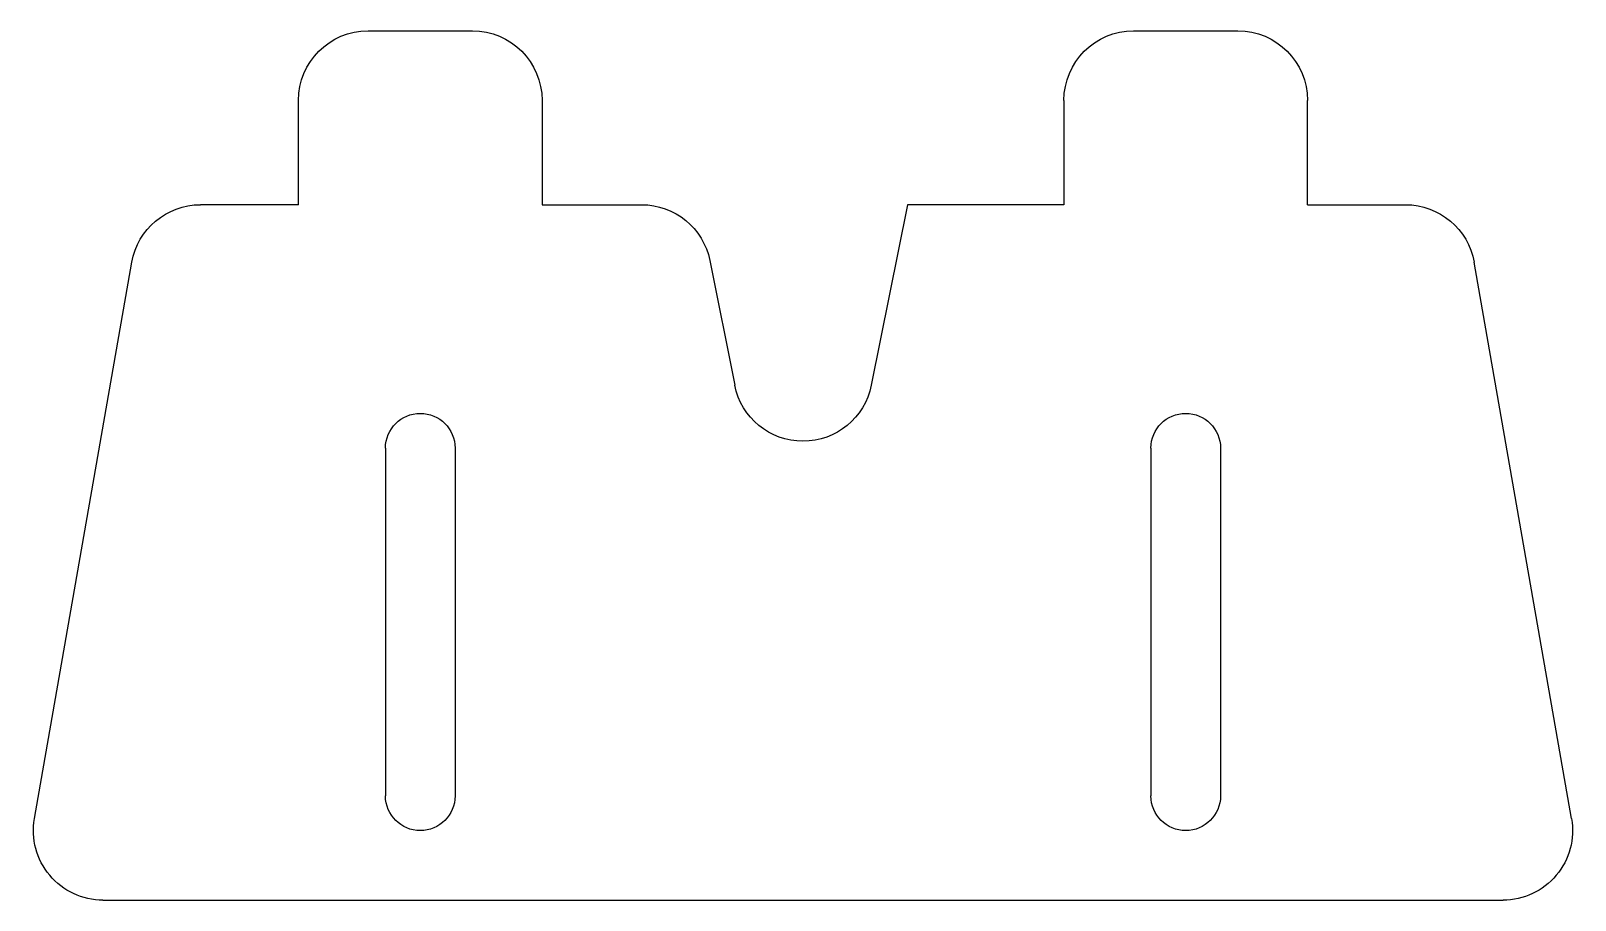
# Model space of a CAD drawing. Header units: millimetres. Extents: x -33.3 to 33.3, y -18.8 to 18.8.
import ezdxf

# ---------------------------------------------------------------- set-up
doc = ezdxf.new("R2010")
doc.units = ezdxf.units.MM

msp = doc.modelspace()

# ---------------------------------------------------------------- linework, layer by layer
at = {"color": 7, "extrusion": (0, 0, -1)}
for p, q in [((-18.75, 18.75), (-14.25, 18.75)), ((14.25, 18.75), (18.75, 18.75)), ((-21.75, 11.25), (-21.75, 15.75)), ((-11.25, 15.75), (-11.25, 11.25)), ((11.25, 15.75), (11.25, 11.25)), ((21.75, 11.25), (21.75, 15.75)), ((-21.75, 11.25), (-25.979, 11.25)), ((-11.25, 11.25), (-6.959, 11.25)), ((4.5, 11.25), (2.942, 3.459)), ((11.25, 11.25), (4.5, 11.25)), ((21.75, 11.25), (25.979, 11.25)), ((-33.135, -15.233), (-28.935, 8.767)), ((-4.018, 8.838), (-2.942, 3.459)), ((33.135, -15.233), (28.935, 8.767)), ((-18, 0.75), (-18, -14.25)), ((-15, 0.75), (-15, -14.25)), ((15, 0.75), (15, -14.25)), ((18, 0.75), (18, -14.25)), ((-30.179, -18.75), (30.179, -18.75))]:
    msp.add_line(p, q, dxfattribs=at)
for centre, radius, start, end in [((18.75, 15.75), 3, 0, 90), ((14.25, 15.75), 3, 90, 180), ((-14.25, 15.75), 3, 0, 90), ((-18.75, 15.75), 3, 90, 180), ((25.979, 8.25), 3, 9.92625, 90), ((6.959, 8.25), 3, 90, 168.69007), ((-25.979, 8.25), 3, 90, 170.07375), ((0, 4.047), 3, 191.30993, 348.69007), ((16.5, 0.75), 1.5, 0, 180), ((-16.5, 0.75), 1.5, 0, 180), ((16.5, -14.25), 1.5, 180, 0), ((-16.5, -14.25), 1.5, 180, 0), ((30.179, -15.75), 3, 270, 9.92625), ((-30.179, -15.75), 3, 170.07375, 270)]:
    msp.add_arc(centre, radius, start, end, dxfattribs=at)

doc.saveas('drawing.dxf')
